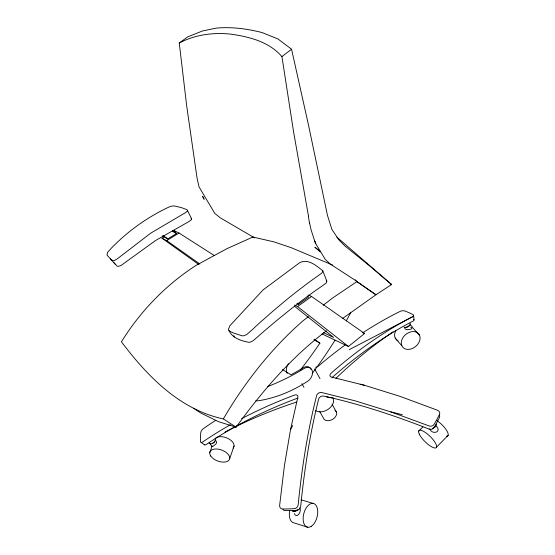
<?xml version="1.0" encoding="UTF-8"?>
<svg xmlns="http://www.w3.org/2000/svg" width="555" height="555" viewBox="0 0 555 555"><rect width="100%" height="100%" fill="white"/><g stroke="black" fill="none" stroke-linecap="round" stroke-linejoin="round"><path stroke-width="0.83" d="M326.812 281.101L326.194 282.995L320.811 286.921A289.696 176.4 -61.6 0 0 308.566 295.655A287.802 178.432 -59.4 0 0 296.072 305.07A286.567 180.542 -57.1 0 0 283.355 315.143A285.991 183.011 -54.5 0 0 270.445 325.813A286.241 185.53 -52 0 0 257.499 336.968C254.918 339.077 252.56 341.956 249.028 342.345C240.939 340.846 231.49 337.953 228.452 329.309L229.867 325.75L263.049 289.932L299.631 262.737C307.921 258.179 316.69 265.907 322.809 270.791L326.812 281.101L326.257 280.317M322.809 270.791L322.191 272.692L321.081 273.664A279.581 169.365 -64.3 0 0 315.941 277.313A277.264 171.37 -62.1 0 0 303.696 286.304A275.592 173.396 -59.9 0 0 291.222 296.016A274.552 175.505 -57.6 0 0 278.561 306.443A274.163 177.975 -55 0 0 265.727 317.509A274.558 180.5 -52.4 0 0 252.9 329.094L246.753 334.554L243.61 335.817L242.188 335.83L233.357 332.965L228.854 330.731M241.598 418.671A340.486 200.73 -7.5 0 1 294.504 395.07A3.524 2.366 -35 0 1 297.848 397.213L290.549 429.501L284.417 465.638L279.651 505.307A3.92 3.268 -63.6 0 0 282.495 508.97A133.63 90.243 -29.3 0 0 294.476 508.63A3.94 3.372 -62.5 0 0 298.174 504.738A372.932 115.142 88.1 0 1 316.676 395.458A3.573 2.546 -29.1 0 1 321.609 392.51L354.902 400.779L390.824 411.893L428.939 425.879A3.913 3.274 5 0 0 434.01 424.464A133.63 90.243 -29.3 0 0 439.491 414.342A3.885 3.163 5.7 0 0 437.458 410.235L399.864 396.312L364.42 385.274L331.55 377.081A3.517 2.345 -23.5 0 1 331.037 373.258A344.364 194.527 -57.1 0 1 412.594 316.745A3.372 1.616 -4 0 0 412.816 314.498A133.63 90.243 -29.3 0 0 404.879 311.008A3.337 1.526 -5.5 0 0 400.308 311.306A338.342 195.998 -55.9 0 0 363.164 332.535M187.639 210.255L187.5 211.032L185.287 212.773L150.703 233.176L117.167 258.928L114.15 260.69L111.944 260.489L106.969 255.036L107.608 252.317L111.756 247.745A219.947 163.836 -60.8 0 1 121.309 238.581A219.093 165.064 -58.1 0 1 131.396 230.124A218.635 166.431 -55.1 0 1 141.934 222.437A218.594 167.742 -52.5 0 1 152.868 215.52A218.864 169.122 -49.7 0 1 164.176 209.353A219.433 170.572 -46.9 0 1 169.171 206.946L171.96 206.051L174.381 205.96L181.284 207.584L187.063 209.7L191.635 218.864L191.496 219.641L189.283 221.362L155.518 240.544L120.83 265.63L117.965 266.407L117.056 266.032L110.376 258.991M404.859 327.256L404.963 328.9L407.03 329.691L410.825 329.205L411.893 328.484L411.623 327.901M229.749 458.395L234.078 446.005M209.714 452.804L212.163 445.901L212.052 446.636L212.981 446.393L215.895 444.014L216.526 442.897L216.388 441.114M290.549 429.501L292.749 425.435M193.577 408.223L200.674 412.962L218.746 421.772L236.104 427.156C261.988 391.462 291.091 357.475 326.444 330.822M436.591 447.108L448.162 435.28M418.65 431.186L422.903 426.913M322.011 333.93L348.443 346.459L364.607 333.513L311.577 296.481L308.594 295.052M308.455 316.614L303.072 320.755A228.001 121.302 -58.8 0 0 223.353 418.921C179.792 409.694 147.242 376.089 121.434 341.804A203.054 165.841 -54.2 0 1 196.408 265.186L226.967 248.661L252.872 237.027L274.121 241.911L291.202 247.683L332.542 265.033M323.246 305.222L332.667 297.973L356.934 281.614L375.922 294.788L391.587 284.548L336.843 237.11M308.483 216.11L293.644 132.243L281.933 56.589L291.562 49.228L277.909 38.912L262.14 32.592A394.265 176.164 57.7 0 0 216.422 28.097L202.582 30.941L187.756 36.852L179.251 43.006L186.723 106.144L197.122 178.481L199.03 186.875L214.792 213.418L220.46 217.942L254.114 237.602M294.656 305.077L297.57 306.547L311.577 296.481M296.994 303.516L298.528 304.286L308.615 297.043L307.206 296.065M342.754 318.334L375.922 294.788L353.355 279.054L330.135 263.965L325.23 259.358L315.816 243.832L314.401 240.391L315.816 243.832M198.551 264.326L162.005 238.227L164.162 236.895M172.771 231.595L174.208 230.707L179.057 233.031L214.445 255.654M162.677 235.924L167.756 238.914L176.643 233.468L172.369 230.741M162.005 238.227L166.722 240.599L179.057 233.031M349.317 349.622L412.594 316.745M179.251 43.006C194.944 34.798 212.565 32.35 230.068 34.056C249.063 36.651 268.793 41.556 281.933 56.589M390.824 411.893L402.34 414.71M360.195 384.226L364.42 385.274M301.115 499.833L313.27 503.413M307.727 527.25L293.956 522.865A12.085 6.903 -75.3 0 1 289.696 510.586M362.276 332.452L364.607 333.513M323.454 332.66L333.597 337.426L294.344 306.11M173.597 231.997L176.643 233.468M300.387 369.935A477.904 463.46 72.9 0 0 319.909 343.122L313.957 339.695M252.872 237.027L254.343 237.915M282.523 369.581L290.98 374.764A265.491 219.364 -75.2 0 0 303.28 367.743A7.971 5.765 -59.9 0 1 310.918 369.325M174.208 230.707L175.651 231.636M223.353 418.921L236.104 427.156M390.214 283.619L391.587 284.548L369.685 265.942L345.002 246.045L338.973 239.975L331.89 229.409L327.505 215.534L308.524 125.208L291.562 49.228M314.227 339.202L319.909 343.122M410.735 327.2L411.248 327.554M201.125 442.37L204.726 444.895M166.722 240.599L199.855 264.062M163.031 235.563L167.756 238.914M320.311 251.408L314.865 247.211L320.457 251.894M297.57 306.547L348.443 346.459M297.202 303.238L298.528 304.286M191.059 218.302L191.635 218.864M355.214 279.789L356.934 281.614M419.545 335.255A10.392 7.791 -39.6 0 0 403.478 336.843A10.392 7.791 -39.6 0 0 409.028 349.379A10.392 7.791 -39.6 0 0 419.545 335.255L412.615 327.603A10.24 7.742 -39.7 0 0 409.84 324.703M113.789 262.557L115.482 264.52M395.188 338.016L401.862 345.82M436.41 426.08C442.182 432.47 431.672 435.058 429.806 428.744M209.214 442.356L212.052 446.636M294.254 513.521C296.689 519.438 302.385 511.037 299.52 507.874M319.52 411.213L323.301 417.88A7.236 4.988 -29.3 0 0 332.958 419.157A7.236 4.988 -29.3 0 0 334.977 410.305M301.865 383.63L303.967 387.355M314.616 368.964L320.013 378.711M332.022 404.144L336.559 412.365M314.858 241.55L310.987 229.513L309.558 222.944M111.888 259.865L112.096 260.6M233.808 335.602L234.196 337.003M413.635 315.594L414.009 319.985M309.489 222.992A91.103 55.514 -82.5 0 1 308.413 216.145M215.86 437.874A10.351 5.883 20.3 0 1 229.111 439.06A10.351 5.883 20.3 0 1 233.051 448.079M398.004 340.867A10.24 7.742 -39.7 0 1 395.777 330.648M436.903 420.6A12.085 3.836 44.3 0 1 446.768 430.638A12.085 3.836 44.3 0 1 446.317 436.251M409.347 325.348A3.323 2.123 -22.7 0 1 406.531 327.034M296.675 510.239A3.829 2.837 -36.2 0 1 293.151 511.002M215 440.663A3.365 2.164 -36.2 0 1 212.731 443.05M439.394 415.161A3.871 3.157 5.9 0 1 439.428 417.506A131.486 89.237 -29.3 0 1 433.961 427.641A3.892 3.268 5.2 0 1 428.911 429.043A362.838 127.317 29.3 0 0 323.579 396.062A3.566 2.553 -29.1 0 0 318.667 399.003A367.479 113.338 88.1 0 0 300.706 506.382A3.92 3.365 -62.7 0 1 297.029 510.253A131.486 89.237 -29.3 0 1 285.062 510.579A3.906 3.261 -63.8 0 1 282.897 509.497M345.161 344.953A338.342 195.998 -55.9 0 0 318.459 366.029A3.434 2.074 -26.3 0 1 315.622 367.271M413.829 319.389A3.365 1.63 -3.9 0 1 412.969 321.144A339.674 191.759 -57.1 0 0 332.945 376.81A3.51 2.352 -23.4 0 0 332.063 377.934M335.976 378.246A332.5 188.055 -57.3 0 1 393.134 331.765M204.219 444.472A3.413 1.727 -55.9 0 0 206.356 444.465A335.886 197.899 -7.5 0 1 296.536 398.559A3.517 2.373 -35.1 0 1 297.979 398.296M436.327 424.207A4.287 3.157 -22 0 1 432.539 428.384M297.882 509.629A4.315 3.198 -36.2 0 1 292.263 511.106M230.429 424.748A340.486 200.73 -7.5 0 0 202.755 441.933A3.427 1.714 -55.8 0 1 200.438 441.176A133.63 90.243 -29.3 0 1 200.771 432.664A3.385 1.616 -54.4 0 1 203.227 428.744A334.561 201.597 -8.8 0 1 215.742 420.308M326.486 396.915A371.17 129.912 29 0 1 333.832 398.157M224.907 432.116A329.795 194.479 -7.3 0 1 296.634 402.056M215.118 438.499A3.795 2.442 -36.2 0 1 213.793 442.689A3.795 2.442 -36.2 0 1 209.193 443.223M410.11 323.301A3.746 2.393 -22.7 0 1 408.487 326.513A3.746 2.393 -22.7 0 1 404.151 327.145M333.354 399.343A10.836 7.34 -29.3 0 1 327.915 409.451A10.836 7.34 -29.3 0 1 315.788 410.728M350.704 312.597A410.561 388.701 -73.3 0 1 346.258 320.901M335.033 340.146A410.561 388.701 -73.3 0 1 312.25 373.369M287.372 373.362A7.756 5.682 -59.8 0 1 288.531 363.782M255.765 400.793A20.937 15.595 -57.8 0 0 259.06 400.634A145.41 113.664 -65.3 0 0 307.963 381.035A7.985 5.765 -60 0 0 312.271 370.712A7.985 5.765 -60 0 0 304.362 368.381A265.991 219.579 -75.2 0 1 267.76 386.544M203.359 197.753L202.589 196.248A88.814 50.332 81.7 0 0 204.122 199.266L203.359 197.753M419.296 434.128A12.154 3.663 44.6 0 0 434.808 448.003A12.154 3.663 44.6 0 0 428.793 435.169A12.154 3.663 44.6 0 0 419.296 434.128M210.74 456.05A10.476 5.848 20.3 0 0 228.077 460.976A10.476 5.848 20.3 0 0 220.384 449.619A10.476 5.848 20.3 0 0 210.74 456.05M311.362 526.286A12.245 6.854 -75.6 0 0 316.246 505.654A12.245 6.854 -75.6 0 0 303.696 514.02A12.245 6.854 -75.6 0 0 311.362 526.286"/></g></svg>
